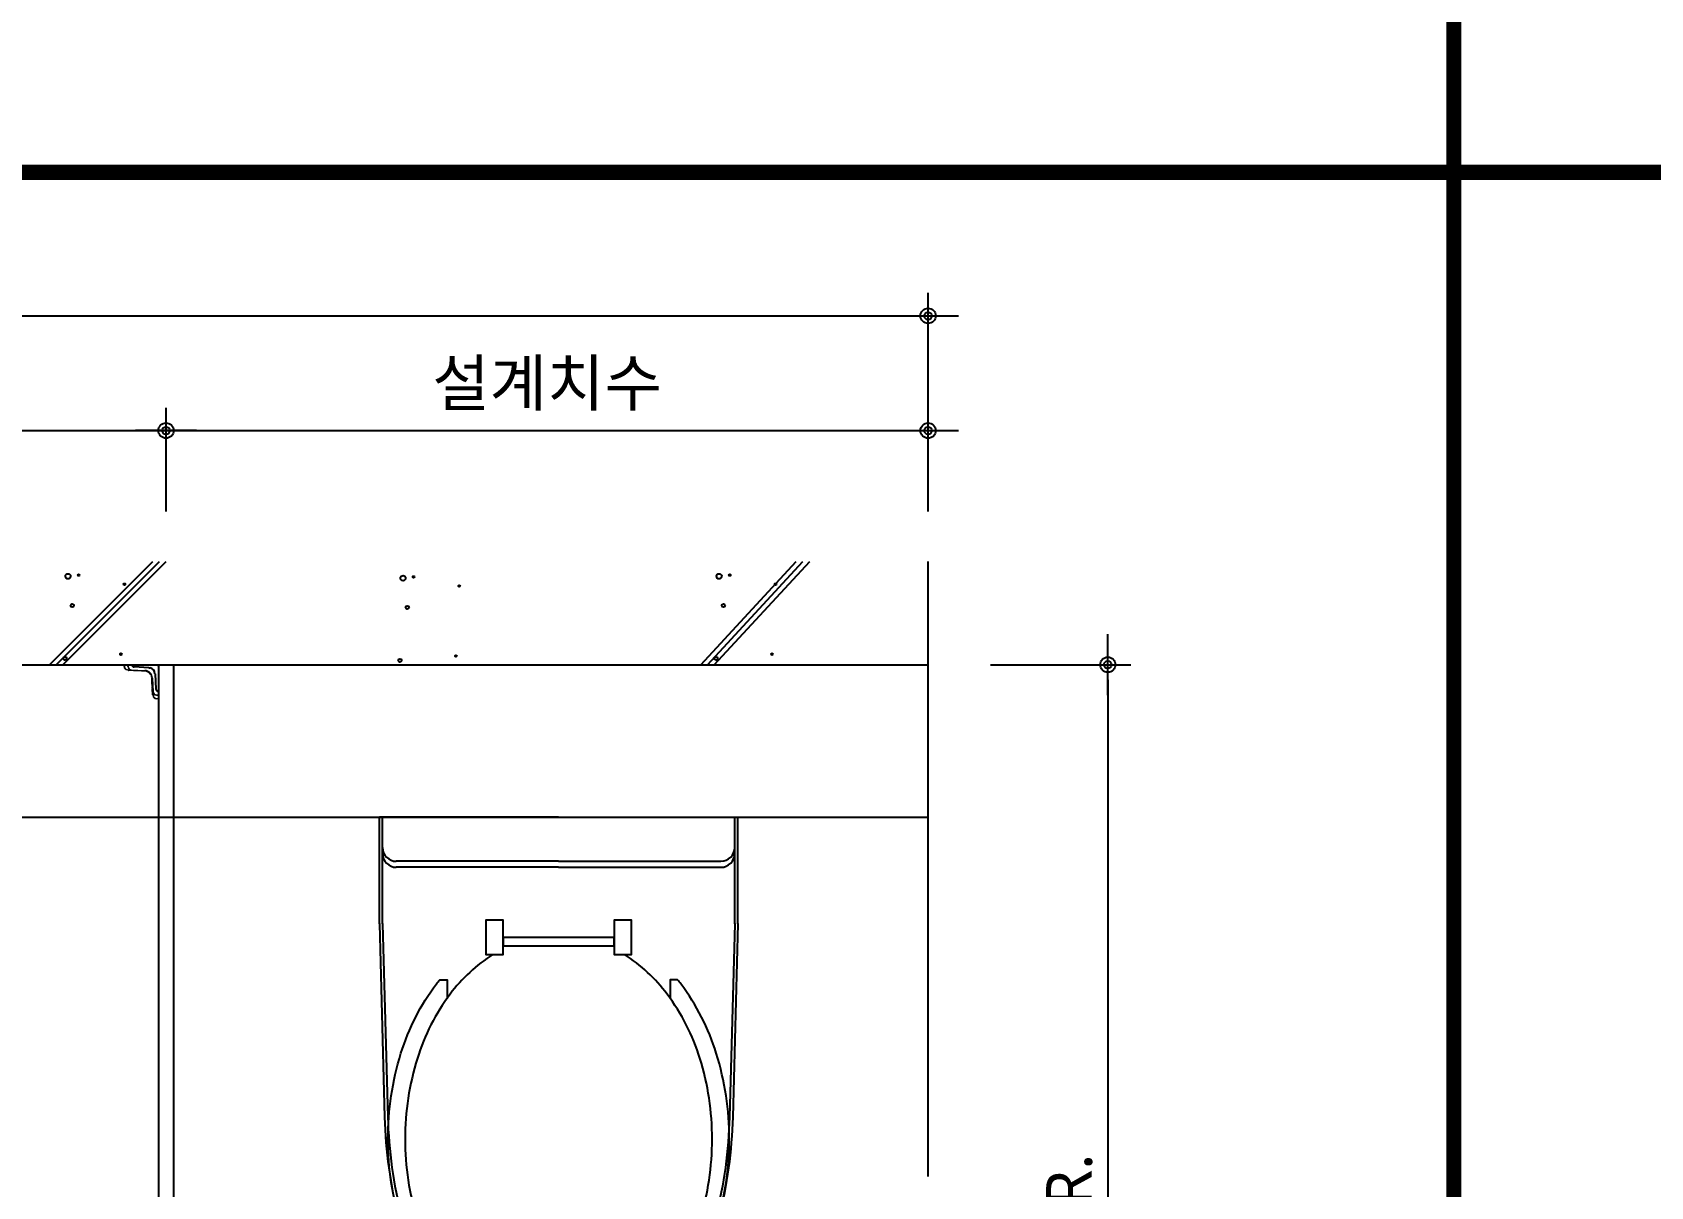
# Model space of a CAD drawing. Extents: x -256 to 8104, y -176 to 5714.
# Drawn here: x 3633 to 4694, y 3359 to 4116 of the extents above; entities that cross this region are included whole.
import ezdxf

# ---------------------------------------------------------------- set-up
doc = ezdxf.new("R2010")
doc.units = 0
doc.header["$LTSCALE"] = 30
doc.layers.get('0').update_dxf_attribs({"linetype": 'CONTINUOUS'})
doc.layers.get('DEFPOINTS').update_dxf_attribs({"linetype": 'CONTINUOUS'})
for name, color, linetype in [('0_toilet', 6, 'CONTINUOUS'), ('DIM', 7, 'CONTINUOUS'), ('HAT', 8, 'CONTINUOUS'), ('경첩', 4, 'CONTINUOUS'), ('부자재', 4, 'CONTINUOUS'), ('해치', 8, 'CONTINUOUS')]:
    doc.layers.add(name, color=color, linetype=linetype)
doc.styles.add('돋움', font='malgun.ttf')
doc.dimstyles.new('10', dxfattribs={"dimscale": 10, "dimtxt": 3, "dimasz": 1, "dimexe": 1.5, "dimexo": 2, "dimgap": 1, "dimtad": 1, "dimdec": 0, "dimlunit": 6, "dimtxsty": '돋움', "dimblk": 'DIMDOT', "dimcen": -1, "dimdle": 1.5, "dimclrt": 3, "dimazin": 3, "dimtfac": 1, "dimtdec": 0, "dimtix": 1, "dimtmove": 2, "dimatfit": 3, "dimldrblk": 'DIMDOT', "dimarcsym": 0})

# ---------------------------------------------------------------- blocks, each defined once
blk = doc.blocks.new('DIMDOT')
at = {"linetype": 'Continuous'}
blk.add_line((-2, 0), (2, 0), dxfattribs=at)
for radius in [0.5, 0.25]:
    blk.add_circle((0, 0), radius, dxfattribs=at)
blk = doc.blocks.new('*D885')
at = {"layer": 'DEFPOINTS', "color": 0}
for p in [(132562.7, -3123.2), (132562.7, -3848.2), (132659.6, -3848.2)]:
    blk.add_point(p, dxfattribs=at)
at = {"layer": 'DIM', "color": 0, "lineweight": -2, "ltscale": 10}
for p, q in [((132582.7, -3123.2), (132674.6, -3123.2)), ((132659.6, -3133.2), (132659.6, -3838.2)), ((132582.7, -3848.2), (132674.6, -3848.2))]:
    blk.add_line(p, q, dxfattribs=at)
at = {"layer": 'DIM', "color": 0, "lineweight": -2, "xscale": 10, "yscale": 10, "zscale": 10}
for p, rotation in [((132659.6, -3123.2), 90), ((132659.6, -3848.2), 270)]:
    blk.add_blockref('DIMDOT', p, dxfattribs=dict(at, rotation=rotation))
at = {"layer": 'DIM', "color": 3, "insert": (132634.4, -3485.7), "char_height": 30, "attachment_point": 5, "rotation": 90, "style": '돋움'}
blk.add_mtext('VAR.', dxfattribs=at)
blk = doc.blocks.new('*D886')
at = {"layer": 'DEFPOINTS', "color": 0}
for p in [(132541.7, -2969.6), (132041.7, -3042.7), (132541.7, -3042.7)]:
    blk.add_point(p, dxfattribs=at)
at = {"layer": 'DIM', "color": 0, "lineweight": -2, "ltscale": 10}
for p, q in [((132041.7, -3022.7), (132041.7, -2954.6)), ((132541.7, -3022.7), (132541.7, -2954.6)), ((132051.7, -2969.6), (132531.7, -2969.6))]:
    blk.add_line(p, q, dxfattribs=at)
at = {"layer": 'DIM', "color": 0, "lineweight": -2, "xscale": 10, "yscale": 10, "zscale": 10, "rotation": 180}
blk.add_blockref('DIMDOT', (132041.7, -2969.6), dxfattribs=at)
at = {"layer": 'DIM', "color": 0, "lineweight": -2, "xscale": 10, "yscale": 10, "zscale": 10}
blk.add_blockref('DIMDOT', (132541.7, -2969.6), dxfattribs=at)
at = {"layer": 'DIM', "color": 3, "insert": (132291.7, -2940), "char_height": 30, "attachment_point": 5, "style": '돋움'}
blk.add_mtext('설계치수', dxfattribs=at)
blk = doc.blocks.new('*D887')
at = {"layer": 'DEFPOINTS', "color": 0}
for p in [(132541.7, -2894.3), (131041.7, -3042.7), (132541.7, -3042.7)]:
    blk.add_point(p, dxfattribs=at)
at = {"layer": 'DIM', "color": 0, "lineweight": -2, "ltscale": 10}
for p, q in [((131041.7, -3022.7), (131041.7, -2879.3)), ((132541.7, -3022.7), (132541.7, -2879.3)), ((131051.7, -2894.3), (132531.7, -2894.3))]:
    blk.add_line(p, q, dxfattribs=at)
at = {"layer": 'DIM', "color": 0, "lineweight": -2, "xscale": 10, "yscale": 10, "zscale": 10, "rotation": 180}
blk.add_blockref('DIMDOT', (131041.7, -2894.3), dxfattribs=at)
at = {"layer": 'DIM', "color": 0, "lineweight": -2, "xscale": 10, "yscale": 10, "zscale": 10}
blk.add_blockref('DIMDOT', (132541.7, -2894.3), dxfattribs=at)
at = {"layer": 'DIM', "color": 3, "insert": (131791.7, -2864.6), "char_height": 30, "attachment_point": 5, "style": '돋움'}
blk.add_mtext('설계치수', dxfattribs=at)
blk = doc.blocks.new('*D888')
at = {"layer": 'DEFPOINTS', "color": 0}
for p in [(132041.7, -2969.6), (131541.7, -3042.7), (132041.7, -3042.7)]:
    blk.add_point(p, dxfattribs=at)
at = {"layer": 'DIM', "color": 0, "lineweight": -2, "ltscale": 10}
for p, q in [((131541.7, -3022.7), (131541.7, -2954.6)), ((132041.7, -3022.7), (132041.7, -2954.6)), ((131551.7, -2969.6), (132031.7, -2969.6))]:
    blk.add_line(p, q, dxfattribs=at)
at = {"layer": 'DIM', "color": 0, "lineweight": -2, "xscale": 10, "yscale": 10, "zscale": 10, "rotation": 180}
blk.add_blockref('DIMDOT', (131541.7, -2969.6), dxfattribs=at)
at = {"layer": 'DIM', "color": 0, "lineweight": -2, "xscale": 10, "yscale": 10, "zscale": 10}
blk.add_blockref('DIMDOT', (132041.7, -2969.6), dxfattribs=at)
at = {"layer": 'DIM', "color": 3, "insert": (131791.7, -2940), "char_height": 30, "attachment_point": 5, "style": '돋움'}
blk.add_mtext('설계치수', dxfattribs=at)
blk = doc.blocks.new('A$C10E41893')
at = {"layer": '부자재'}
for p, q in [((6.5, 0), (6.5, 196)), ((123.3, 196), (6.5, 196)), ((123.3, 192.5), (6.5, 192.5)), ((54.8, 0), (54.8, 177.5)), ((61.4, 0), (61.4, 177.5)), ((6.5, 0), (6.5, -196)), ((54.8, 0), (54.8, -177.5)), ((61.4, 0), (61.4, -177.5)), ((123.3, -192.5), (6.5, -192.5)), ((123.3, -196), (6.5, -196))]:
    blk.add_line(p, q, dxfattribs=at)
for points in [[(122.7, 196, -0.012538), (123.3, 196), (334.6, 190.3, -0.055395), (444.7, 175.1, -0.154276), (576.9, 93.3, -0.179504), (611.5, 0, -0.179504)], [(122.8, 192.5, -0.012538), (123.2, 192.5), (334.5, 186.8, -0.055395), (443.8, 171.7, -0.154276), (574.3, 91, -0.179504), (608, 0, -0.179504)], [(572, 51.4), (588.8, 51.4), (588.8, 59.6, 0.021185), (583.3, 70.7, 0.106084), (528.4, 133.7, 0.085733), (452.6, 172.4, 0.075373), (358.7, 186.6, 0.075373), (264.8, 172.4, 0.085733), (189, 133.7, 0.007337), (184.4, 130.1), (184.4, 122), (204.7, 122)], [(156.7, -72, 0.089162), (200.2, -118.7, 0.085733), (270.3, -154.5, 0.075373), (358.7, -167.9, 0.075373), (447.1, -154.5, 0.085733), (517.2, -118.7, 0.106084), (567, -61.6, 0.126931), (582.8, 0, 0.126931), (567, 61.6, 0.106084), (517.2, 118.7, 0.085733), (447.1, 154.5, 0.075373), (358.7, 167.9, 0.075373), (270.3, 154.5, 0.085733), (200.2, 118.7, 0.089162), (156.7, 72)], [(588.8, -51.4, 0.090214), (598.2, 0, 0.090214), (588.8, 51.4, 0.106084)], [(122.7, -196, 0.012538), (123.3, -196), (334.6, -190.3, 0.055395), (444.7, -175.1, 0.154276), (576.9, -93.3, 0.179504), (611.5, 0, 0.179504)], [(122.8, -192.5, 0.012538), (123.2, -192.5), (334.5, -186.8, 0.055395), (443.8, -171.7, 0.154276), (574.3, -91, 0.179504), (608, 0, 0.179504)], [(572, -51.4), (588.8, -51.4), (588.8, -59.6, -0.021185), (583.3, -70.7, -0.106084), (528.4, -133.7, -0.085733), (452.6, -172.4, -0.075373), (358.7, -186.6, -0.075373), (264.8, -172.4, -0.085733), (189, -133.7, -0.007337), (184.4, -130.1), (184.4, -122), (204.7, -122)]]:
    blk.add_lwpolyline(points, format="xyb", dxfattribs=at)
blk.add_lwpolyline([(138, -60.8), (119.3, -60.8), (119.3, -79.5), (156.7, -79.5), (156.7, -60.8), (138, -60.8), (147.3, -60.8), (147.3, 60.8), (138, 60.8), (156.7, 60.8), (156.7, 79.5), (119.3, 79.5), (119.3, 60.8), (138, 60.8), (138, -60.8), (119.3, -60.8)], dxfattribs=at)
for centre, start, end in [((39.8, 177.5), 0, 90), ((46.4, 177.5), 0, 90), ((39.8, -177.5), 270, 0), ((46.4, -177.5), 270, 0)]:
    blk.add_arc(centre, 15, start, end, dxfattribs=at)
blk = doc.blocks.new('AURA_33', base_point=(128321.5, -6824.2))
for p, q in [((132541.7, -3459), (132541.7, -3055.4)), ((131041.7, -3123.2), (132541.7, -3123.2)), ((131041.7, -3223.2), (132541.7, -3223.2))]:
    blk.add_line(p, q)
at = {"color": 4}
for p, q in [((132030.4, -3125.3), (132020.7, -3124.7)), ((132030.4, -3125.3), (132031.1, -3125.3)), ((132034.5, -3129.1), (132035, -3139.2))]:
    blk.add_line(p, q, dxfattribs=at)
at = {"color": 8, "const_width": 10}
for points in [[(132886.6, -4055), (132886.6, -1285.8)], [(130805.6, -2800.1), (134153.5, -2800.1)]]:
    blk.add_lwpolyline(points, dxfattribs=at)
at = {"color": 4}
for centre, radius, start, end in [((132020.8, -3123.1), 1.61, 184.0227, 266.85), ((132030.8, -3128.9), 3.66, 356.6481, 86.2207), ((132036.6, -3139), 1.65, 186.1664, 269.5984)]:
    blk.add_arc(centre, radius, start, end, dxfattribs=at)
at = {"layer": '0_toilet'}
for p, q in [((132036.7, -3123.2), (132036.7, -3848.2)), ((132046.8, -3848.2), (132046.8, -3123.2))]:
    blk.add_line(p, q, dxfattribs=at)
at = {"layer": '경첩', "color": 4, "linetype": 'Continuous', "lineweight": 15}
for p, q in [((132014.2, -3124.3), (132014.2, -3123.2)), ((132014.2, -3123.2), (132014.4, -3123.2)), ((132014.4, -3124.3), (132014.2, -3124.3)), ((132014.4, -3123.2), (132014.4, -3124.3)), ((132014.4, -3123.2), (132016.6, -3123.2)), ((132016.4, -3126.4), (132017.9, -3126.5)), ((132018.9, -3126.8), (132016.4, -3126.7)), ((132016.6, -3123.2), (132016.6, -3124.4)), ((132016.6, -3124.4), (132016.7, -3124.4)), ((132016.7, -3124.4), (132016.7, -3123.2)), ((132016.7, -3123.2), (132016.9, -3123.2)), ((132016.7, -3124.4), (132016.9, -3124.4)), ((132016.9, -3123.2), (132016.9, -3124.4)), ((132035.2, -3123.2), (132016.9, -3123.2)), ((132016.9, -3126.9), (132017.1, -3126.7)), ((132016.9, -3126.9), (132017, -3126.9)), ((132020.2, -3127.1), (132017, -3126.9)), ((132018.9, -3126.5), (132027.9, -3127)), ((132027.9, -3127.2), (132018.9, -3126.8)), ((132020.2, -3127.1), (132020.4, -3126.9)), ((132020.9, -3127.1), (132021.1, -3126.9)), ((132021.2, -3127.1), (132021.4, -3126.9)), ((132021.9, -3127.2), (132022.1, -3126.9)), ((132024.6, -3127.3), (132021.9, -3127.2)), ((132024.6, -3127.3), (132024.8, -3127.1)), ((132025.3, -3127.3), (132025.5, -3127.1)), ((132025.6, -3127.4), (132025.8, -3127.1)), ((132026.3, -3127.4), (132026.5, -3127.1)), ((132027.6, -3127.4), (132026.3, -3127.4)), ((132027.6, -3127.4), (132027.9, -3127.2)), ((132027.9, -3127.5), (132027.6, -3127.4)), ((132028.9, -3127.6), (132029.1, -3127.4)), ((132029.4, -3127.8), (132029.6, -3127.6)), ((132029.6, -3127.9), (132029.8, -3127.7)), ((132030.1, -3128.1), (132030.3, -3128)), ((132030.3, -3128.3), (132030.5, -3128.1)), ((132031.4, -3129.3), (132031.6, -3129.1)), ((132031.6, -3129.5), (132031.7, -3129.3)), ((132031.8, -3130), (132032, -3129.8)), ((132031.9, -3130.2), (132032.1, -3130)), ((132032.1, -3130.6), (132032.3, -3130.4)), ((132032.5, -3130.9), (132032.3, -3131.1)), ((132032.3, -3131.1), (132032.5, -3130.9)), ((132032.3, -3131.5), (132032.6, -3131.3)), ((132032.4, -3131.7), (132032.6, -3131.5)), ((132032.4, -3132.6), (132032.4, -3132)), ((132033.1, -3140.9), (132032.6, -3132)), ((132032.9, -3132), (132033.3, -3140.9)), ((132036.7, -3142.9), (132036.7, -3124.7)), ((132032.4, -3132.6), (132032.7, -3132.4)), ((132032.4, -3132.7), (132032.7, -3132.5)), ((132032.4, -3132.7), (132032.4, -3132.6)), ((132032.4, -3133.1), (132032.4, -3132.7)), ((132032.4, -3133.1), (132032.7, -3132.8)), ((132032.4, -3133.2), (132032.7, -3132.9)), ((132032.4, -3133.2), (132032.4, -3133.1)), ((132032.5, -3134.1), (132032.4, -3133.2)), ((132032.5, -3134.1), (132032.7, -3133.8)), ((132032.5, -3134.3), (132032.7, -3134.1)), ((132032.5, -3134.7), (132032.5, -3134.3)), ((132032.5, -3134.8), (132032.8, -3134.5)), ((132032.5, -3134.7), (132032.8, -3134.5)), ((132032.7, -3137.6), (132032.5, -3134.8)), ((132032.7, -3137.6), (132032.9, -3137.4)), ((132032.7, -3138), (132032.9, -3137.7)), ((132032.7, -3138.6), (132032.7, -3138)), ((132032.7, -3138.6), (132032.9, -3138.4)), ((132032.7, -3139), (132033, -3138.7)), ((132032.7, -3139.6), (132033, -3139.4)), ((132032.9, -3142.4), (132032.7, -3139.6)), ((132032.9, -3142.4), (132033.1, -3142.1)), ((132033.2, -3143.4), (132033.1, -3140.9)), ((132033.4, -3142), (132033.4, -3143.4)), ((132033, -3142.9), (132033.1, -3142.8)), ((132035.4, -3142.9), (132036.7, -3142.9)), ((132035.4, -3143.2), (132035.4, -3142.9)), ((132035.4, -3143.2), (132035.4, -3143.3)), ((132036.7, -3143.2), (132035.4, -3143.2)), ((132035.4, -3143.3), (132036.7, -3143.3)), ((132035.5, -3145.4), (132036.7, -3145.4)), ((132035.5, -3145.4), (132035.5, -3145.7)), ((132036.7, -3145.7), (132035.5, -3145.7)), ((132036.7, -3142.9), (132036.7, -3143.2)), ((132036.7, -3143.3), (132036.7, -3145.4)), ((132036.7, -3145.4), (132036.7, -3145.7))]:
    blk.add_line(p, q, dxfattribs=at)
at = {"layer": '경첩', "color": 4, "linetype": 'Continuous', "lineweight": 15, "flags": 128}
for points in [[(132016.4, -3126.4), (132016.4, -3126.5), (132016.4, -3126.5), (132016.4, -3126.6), (132016.4, -3126.6), (132016.4, -3126.6), (132016.4, -3126.7), (132016.4, -3126.7), (132016.4, -3126.7)], [(132018.9, -3126.8), (132018.9, -3126.8), (132018.9, -3126.8), (132018.9, -3126.7), (132018.9, -3126.7), (132018.9, -3126.7), (132018.9, -3126.6), (132018.9, -3126.6), (132018.9, -3126.5)], [(132020.9, -3127.1), (132020.9, -3127.1), (132020.8, -3127.1), (132020.8, -3127.1), (132020.7, -3127.1), (132020.6, -3127.1), (132020.5, -3127.1), (132020.3, -3127.1), (132020.2, -3127.1)], [(132021.9, -3127.2), (132021.8, -3127.2), (132021.7, -3127.2), (132021.5, -3127.2), (132021.5, -3127.2), (132021.4, -3127.2), (132021.3, -3127.2), (132021.2, -3127.1), (132021.2, -3127.1), (132021.2, -3127.1)], [(132025.3, -3127.3), (132025.2, -3127.3), (132025.2, -3127.3), (132025.1, -3127.3), (132025.1, -3127.3), (132025, -3127.3), (132024.8, -3127.3), (132024.7, -3127.3), (132024.6, -3127.3)], [(132026.3, -3127.4), (132026.1, -3127.4), (132026, -3127.4), (132025.9, -3127.4), (132025.8, -3127.4), (132025.7, -3127.4), (132025.6, -3127.4), (132025.6, -3127.4), (132025.6, -3127.4)], [(132027.9, -3127.2), (132027.9, -3127.2), (132027.9, -3127.2), (132027.9, -3127.2), (132027.9, -3127.1), (132027.9, -3127.1), (132027.9, -3127.1), (132027.9, -3127), (132027.9, -3127)], [(132032.3, -3131.1), (132032.3, -3131.1), (132032.3, -3131.1)], [(132032.4, -3131.7), (132032.3, -3131.6), (132032.3, -3131.5)], [(132032.6, -3132), (132032.6, -3132), (132032.7, -3132), (132032.7, -3132), (132032.7, -3132), (132032.7, -3132), (132032.8, -3132), (132032.8, -3132), (132032.9, -3132)], [(132032.5, -3134.3), (132032.5, -3134.2), (132032.5, -3134.2), (132032.5, -3134.1)], [(132032.5, -3134.8), (132032.5, -3134.8), (132032.5, -3134.7)], [(132032.7, -3139.6), (132032.7, -3139.5), (132032.7, -3139.4), (132032.7, -3139.3), (132032.7, -3139.2), (132032.7, -3139.1), (132032.7, -3139), (132032.7, -3139), (132032.7, -3139)], [(132032.9, -3142.9), (132032.9, -3142.8), (132032.9, -3142.6), (132032.9, -3142.5), (132032.9, -3142.4)], [(132033.1, -3140.9), (132033.1, -3140.9), (132033.1, -3140.9), (132033.1, -3140.9), (132033.1, -3140.9), (132033.2, -3140.9), (132033.2, -3140.9), (132033.3, -3140.9), (132033.3, -3140.9)], [(132032.9, -3142.9), (132032.9, -3142.9), (132032.9, -3142.9), (132033, -3142.9), (132033, -3142.9), (132033, -3142.9), (132033, -3142.9), (132033, -3142.9), (132033, -3142.9)], [(132033.4, -3143.4), (132033.4, -3143.4), (132033.3, -3143.4), (132033.3, -3143.4), (132033.2, -3143.4), (132033.2, -3143.4), (132033.2, -3143.4), (132033.2, -3143.4), (132033.2, -3143.4)]]:
    blk.add_lwpolyline(points, dxfattribs=at)
at = {"layer": '경첩', "color": 4, "linetype": 'Continuous', "lineweight": 15}
for centre, radius, start, end in [((132016.5, -3124.3), 2.35, 180, 267.3017), ((132016.5, -3124.3), 2.1, 180, 267.3017), ((132019, -3124.4), 2.35, 180, 267.3017), ((132019, -3124.4), 2.1, 180, 267.3017), ((132027.6, -3132.2), 5.25, 2.6983, 87.3017), ((132027.6, -3132.2), 5, 2.6983, 87.3017), ((132027.6, -3132.2), 4.75, 75, 87.3017), ((132027.6, -3132.2), 4.75, 68.2494, 75.0002), ((132027.6, -3132.2), 4.75, 58.7002, 65.0052), ((132027.6, -3132.2), 4.75, 55.6142, 58.7009), ((132027.6, -3132.2), 4.75, 37.4392, 55.6151), ((132027.6, -3132.2), 4.75, 34.3855, 37.4388), ((132027.6, -3132.2), 4.75, 28.1736, 34.3849), ((132027.6, -3132.2), 4.75, 19.766, 24.9948), ((132027.6, -3132.2), 4.75, 13.2431, 19.766), ((132027.6, -3132.2), 4.75, 8.6056, 13.1623), ((132027.6, -3132.2), 4.75, 2.6983, 5.9088), ((132035.2, -3124.7), 1.5, 0, 90), ((132035.4, -3140.8), 2.35, 182.6983, 270), ((132035.4, -3140.8), 2.1, 182.6983, 270), ((132035.5, -3143.3), 2.35, 182.6983, 270), ((132035.5, -3143.3), 2.1, 182.6983, 270)]:
    blk.add_arc(centre, radius, start, end, dxfattribs=at)
at = {"layer": '해치'}
for p, q in [((131965.3, -3123.2), (132033, -3055.4)), ((131974.1, -3123.2), (132041.9, -3055.4)), ((132392.5, -3123.2), (132455.2, -3055.4)), ((132401.3, -3123.2), (132464, -3055.4))]:
    blk.add_line(p, q, dxfattribs=at)
at = {"layer": '해치', "color": 2}
for p, q in [((131969.7, -3123.2), (132037.4, -3055.4)), ((132396.9, -3123.2), (132459.6, -3055.4))]:
    blk.add_line(p, q, dxfattribs=at)
at = {"layer": '해치'}
for centre, radius in [((131977.4, -3065.2), 1.68), ((131984.4, -3064.4), 0.56), ((132197.2, -3066.4), 1.68), ((132204.1, -3065.6), 0.56), ((132404.6, -3065.2), 1.68), ((132411.6, -3064.4), 0.56), ((132014.4, -3070.4), 0.56), ((132234.1, -3071.6), 0.56), ((132441.6, -3070.4), 0.56), ((131980.2, -3084.4), 1.12), ((132200, -3085.6), 1.12), ((132407.4, -3084.4), 1.12), ((131975.4, -3119.1), 1.12), ((132012.1, -3116.3), 0.559), ((132195.2, -3120.4), 1.12), ((132231.9, -3117.5), 0.559), ((132402.6, -3119.1), 1.12), ((132439.3, -3116.3), 0.559)]:
    blk.add_circle(centre, radius, dxfattribs=at)
at = {"layer": 'HAT', "xscale": 0.6000000000003638, "yscale": 0.6000000000003638, "zscale": 0.6000000000003638, "rotation": 270}
blk.add_blockref('A$C10E41893', (132299.3, -3219.3), dxfattribs=at)
at = {"layer": 'DIM', "ltscale": 10}
for base, p1, p2, picture, middle in [((132541.7, -2894.3), (131041.7, -3042.7), (132541.7, -3042.7), '*D887', (131791.7, -2864.6)), ((132041.7, -2969.6), (131541.7, -3042.7), (132041.7, -3042.7), '*D888', (131791.7, -2940)), ((132541.7, -2969.6), (132041.7, -3042.7), (132541.7, -3042.7), '*D886', (132291.7, -2940))]:
    dim = blk.add_linear_dim(base=base, p1=p1, p2=p2, text='설계치수', dimstyle='10', override={"dimtxsty": '돋움'}, dxfattribs=at)
    dim.commit()
    dim.dimension.update_dxf_attribs({"geometry": picture, "text_midpoint": middle})
dim = blk.add_linear_dim(base=(132659.6, -3848.2), p1=(132562.7, -3123.2), p2=(132562.7, -3848.2), angle=90, text='VAR.', dimstyle='10', override={"dimtxsty": '돋움'}, dxfattribs=at)
dim.commit()
dim.dimension.update_dxf_attribs({"geometry": '*D885', "text_midpoint": (132634.4, -3485.7)})

msp = doc.modelspace()

# ---------------------------------------------------------------- block references
msp.add_blockref('AURA_33', (0, 0))

doc.saveas('drawing.dxf')
